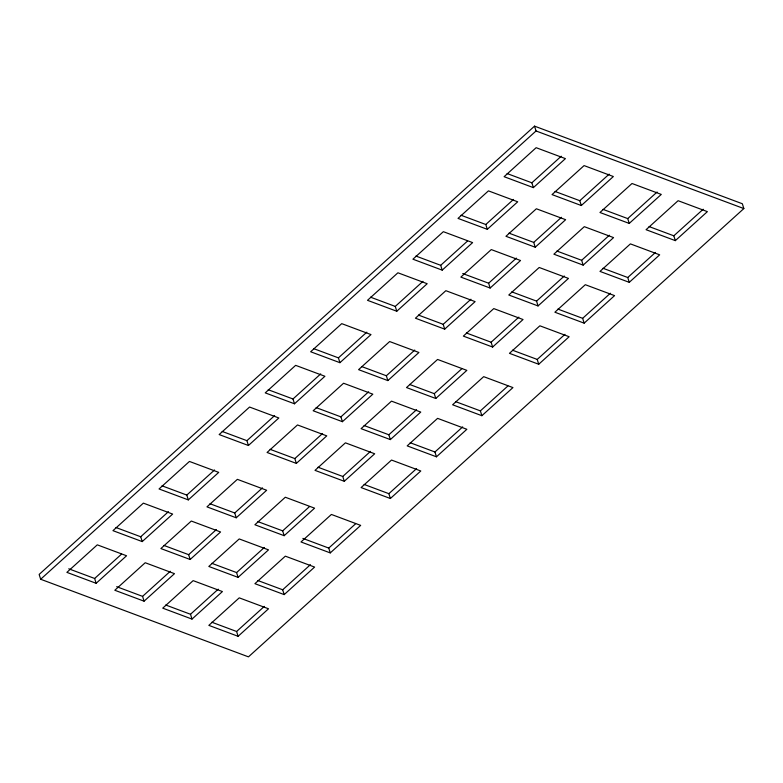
<?xml version="1.0" encoding="UTF-8"?>
<svg xmlns="http://www.w3.org/2000/svg" width="783" height="783" viewBox="0 0 783 783"><rect width="100%" height="100%" fill="white"/><g stroke="black" fill="none" stroke-linecap="round" stroke-linejoin="round"><path stroke-width="1.17" d="M534.535 126.141L39.15 574.428L40.657 579.254L248.465 656.859L743.85 208.572L742.343 203.746L534.535 126.141L536.032 130.967L743.85 208.572M40.657 579.254L536.032 130.967M68.747 568.801L94.645 578.471L121.482 554.178M115.953 527.517L140.725 536.766L168.453 511.671M162.032 485.822L186.804 495.071L214.532 469.976M222.147 431.423L246.919 440.672L274.647 415.577M268.226 389.728L292.989 398.978L320.727 373.882M313.65 348.621L338.422 357.87L366.826 332.158M370.506 297.168L395.268 306.417L422.996 281.322M415.93 256.061L440.692 265.31L467.529 241.027M461.03 215.256L485.793 224.496L513.531 199.411M507.11 173.552L531.872 182.801L561.254 156.218M96.143 583.296L126.562 555.764L97.288 544.841L66.878 572.363L96.143 583.296L94.645 578.471M142.222 541.591L172.642 514.069L143.367 503.136L112.958 530.659L142.222 541.591L140.725 536.766M188.302 499.897L218.721 472.374L189.447 461.441L159.037 488.964L188.302 499.897L186.804 495.071M248.417 445.498L278.836 417.975L249.562 407.043L219.152 434.565L248.417 445.498L246.919 440.672M294.496 403.793L324.916 376.271L295.641 365.348L265.231 392.87L294.496 403.793L292.989 398.978M339.92 362.686L370.985 334.576L341.721 323.643L310.655 351.763L339.92 362.686L338.422 357.87M396.775 311.243L427.185 283.72L397.921 272.787L367.501 300.32L396.775 311.243L395.268 306.417M442.199 270.135L472.609 242.613L443.344 231.68L412.925 259.202L442.199 270.135L440.692 265.31M487.3 229.321L517.71 201.799L488.445 190.866L458.026 218.398L487.3 229.321L485.793 224.496M533.38 187.626L565.424 158.626L536.149 147.693L504.105 176.694L533.38 187.626L531.872 182.801M116.677 586.692L142.575 596.362L170.303 571.267M163.882 545.418L188.654 554.667L216.382 529.572M209.961 503.723L234.734 512.973L262.462 487.878M270.076 449.325L294.839 458.574L322.576 433.479M316.156 407.62L340.918 416.869L368.656 391.774M361.58 366.513L386.352 375.762L414.755 350.06M418.435 315.069L443.198 324.319L470.926 299.223M462.733 273.541L488.621 283.211L516.359 258.116M508.96 233.148L533.722 242.397L561.46 217.302M555.039 191.453L579.802 200.702L609.184 174.12M144.072 601.187L174.492 573.665L145.217 562.732L114.807 590.255L144.072 601.187L142.575 596.362M190.152 559.493L220.571 531.97L191.297 521.038L160.887 548.56L190.152 559.493L188.654 554.667M236.231 517.788L266.651 490.266L237.376 479.343L206.966 506.865L236.231 517.788L234.734 512.973M296.346 463.399L326.765 435.867L297.491 424.944L267.072 452.466L296.346 463.399L294.839 458.574M342.425 421.694L372.835 394.172L343.571 383.239L313.151 410.762L342.425 421.694L340.918 416.869M387.849 380.587L418.915 352.477L389.65 341.545L358.585 369.654L387.849 380.587L386.352 375.762M444.695 329.144L475.115 301.621L445.85 290.689L415.43 318.211L444.695 329.144L443.198 324.319M490.129 288.036L520.538 260.514L491.274 249.581L460.854 277.104L490.129 288.036L488.621 283.211M535.229 247.222L565.639 219.7L536.375 208.767L505.955 236.29L535.229 247.222L533.722 242.397M581.309 205.528L613.353 176.527L584.079 165.595L552.035 194.595L581.309 205.528L579.802 200.702M165.732 605.014L190.504 614.264L218.232 589.168M211.811 563.32L236.583 572.569L264.311 547.474M257.891 521.615L282.663 530.864L309.5 506.581M318.006 467.216L342.768 476.465L370.506 451.37M364.085 425.521L388.848 434.771L416.585 409.675M409.509 384.414L434.281 393.663L461.794 368.764M466.365 332.971L491.127 342.22L518.855 317.125M511.788 291.863L536.551 301.112L564.289 276.017M556.889 251.049L581.652 260.299L609.38 235.203M602.969 209.355L627.731 218.594L657.103 192.011M192.001 619.089L222.421 591.566L193.147 580.634L162.737 608.156L192.001 619.089L190.504 614.264M238.081 577.384L268.5 549.862L239.226 538.939L208.816 566.461L238.081 577.384L236.583 572.569M284.16 535.689L314.58 508.167L285.306 497.234L254.896 524.757L284.16 535.689L282.663 530.864M344.275 481.291L374.685 453.768L345.42 442.835L315.001 470.358L344.275 481.291L342.768 476.465M390.355 439.596L420.765 412.073L391.5 401.141L361.08 428.663L390.355 439.596L388.848 434.771M435.779 398.488L466.844 370.369L437.58 359.446L406.514 387.556L435.779 398.488L434.281 393.663M492.624 347.045L523.044 319.523L493.77 308.59L463.36 336.113L492.624 347.045L491.127 342.22M538.058 305.938L568.468 278.415L539.203 267.483L508.784 295.005L538.058 305.938L536.551 301.112M583.159 265.124L613.569 237.601L584.304 226.669L553.884 254.191L583.159 265.124L581.652 260.299M629.238 223.419L661.283 194.419L632.008 183.496L599.964 212.496L629.238 223.419L627.731 218.594M211.831 622.231L236.603 631.48L264.331 606.385M257.91 580.536L282.683 589.785L310.411 564.69M302.864 538.41L328.762 548.08L355.599 523.798M364.105 484.432L388.867 493.681L416.605 468.586M410.184 442.738L434.947 451.987L462.684 426.892M455.608 401.63L480.38 410.879L507.893 385.98M512.464 350.187L537.226 359.436L564.954 334.341M557.888 309.079L582.65 318.329L610.388 293.234M602.988 268.266L627.751 277.515L655.488 252.42M649.068 226.561L673.83 235.81L703.212 209.227M238.101 636.305L268.52 608.783L239.246 597.85L208.836 625.372L238.101 636.305L236.603 631.48M284.18 594.6L314.6 567.078L285.325 556.155L254.915 583.678L284.18 594.6L282.683 589.785M330.26 552.906L360.679 525.383L331.405 514.451L300.995 541.973L330.26 552.906L328.762 548.08M390.374 498.507L420.794 470.984L391.52 460.052L361.1 487.574L390.374 498.507L388.867 493.681M436.454 456.812L466.864 429.29L437.599 418.357L407.18 445.879L436.454 456.812L434.947 451.987M481.878 415.704L512.943 387.585L483.679 376.652L452.613 404.772L481.878 415.704L480.38 410.879M538.724 364.261L569.143 336.729L539.879 325.806L509.459 353.329L538.724 364.261L537.226 359.436M584.157 323.154L614.567 295.622L585.302 284.699L554.883 312.221L584.157 323.154L582.65 318.329M629.258 282.34L659.668 254.818L630.403 243.885L599.984 271.407L629.258 282.34L627.751 277.515M675.337 240.635L707.382 211.635L678.107 200.702L646.063 229.703L675.337 240.635L673.83 235.81"/></g></svg>
